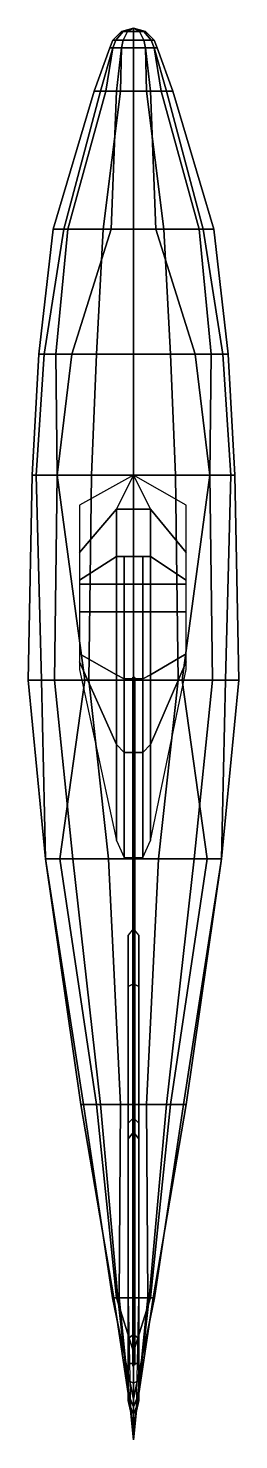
# Model space of a CAD drawing. Extents: x -0.8 to 0.8, y -6.4 to 4.4.
import ezdxf

# ---------------------------------------------------------------- set-up
doc = ezdxf.new("R2010")
doc.units = 0
doc.layers.get('0').update_dxf_attribs({"linetype": 'CONTINUOUS'})

msp = doc.modelspace()

# ---------------------------------------------------------------- linework, layer by layer
for points in [[(-0.09, 4.336, 1.76), (-0.156, 4.27, 1.76), (-0.135, 4.27, 1.838), (-0.078, 4.336, 1.805)], [(-0.078, 4.336, 1.715), (-0.135, 4.27, 1.682), (-0.156, 4.27, 1.76), (-0.09, 4.336, 1.76)], [(-0.078, 4.336, 1.805), (-0.135, 4.27, 1.838), (-0.078, 4.27, 1.895), (-0.045, 4.336, 1.838)], [(-0.045, 4.336, 1.682), (-0.078, 4.27, 1.625), (-0.135, 4.27, 1.682), (-0.078, 4.336, 1.715)], [(0, 4.36, 1.76), (-0.09, 4.336, 1.76), (-0.078, 4.336, 1.805), (0, 4.36, 1.76)], [(0, 4.36, 1.76), (-0.078, 4.336, 1.715), (-0.09, 4.336, 1.76), (0, 4.36, 1.76)], [(0, 4.36, 1.76), (-0.078, 4.336, 1.805), (-0.045, 4.336, 1.838), (0, 4.36, 1.76)], [(0, 4.36, 1.76), (-0.045, 4.336, 1.682), (-0.078, 4.336, 1.715), (0, 4.36, 1.76)], [(-0.045, 4.336, 1.838), (-0.078, 4.27, 1.895), (0, 4.27, 1.916), (0, 4.336, 1.85)], [(0, 4.336, 1.67), (0, 4.27, 1.604), (-0.078, 4.27, 1.625), (-0.045, 4.336, 1.682)], [(0, 4.36, 1.76), (-0.045, 4.336, 1.838), (0, 4.336, 1.85), (0, 4.36, 1.76)], [(0, 4.36, 1.76), (0, 4.336, 1.67), (-0.045, 4.336, 1.682), (0, 4.36, 1.76)], [(0, 4.36, 1.76), (0, 4.336, 1.85), (0.045, 4.336, 1.838), (0, 4.36, 1.76)], [(0, 4.36, 1.76), (0.045, 4.336, 1.838), (0.078, 4.336, 1.805), (0, 4.36, 1.76)], [(0, 4.36, 1.76), (0.078, 4.336, 1.805), (0.09, 4.336, 1.76), (0, 4.36, 1.76)], [(0, 4.36, 1.76), (0.09, 4.336, 1.76), (0.078, 4.336, 1.715), (0, 4.36, 1.76)], [(0, 4.36, 1.76), (0.078, 4.336, 1.715), (0.045, 4.336, 1.682), (0, 4.36, 1.76)], [(0, 4.36, 1.76), (0.045, 4.336, 1.682), (0, 4.336, 1.67), (0, 4.36, 1.76)], [(0, 4.336, 1.85), (0, 4.27, 1.916), (0.078, 4.27, 1.895), (0.045, 4.336, 1.838)], [(0.045, 4.336, 1.682), (0.078, 4.27, 1.625), (0, 4.27, 1.604), (0, 4.336, 1.67)], [(0.045, 4.336, 1.838), (0.078, 4.27, 1.895), (0.135, 4.27, 1.838), (0.078, 4.336, 1.805)], [(0.078, 4.336, 1.715), (0.135, 4.27, 1.682), (0.078, 4.27, 1.625), (0.045, 4.336, 1.682)], [(0.078, 4.336, 1.805), (0.135, 4.27, 1.838), (0.156, 4.27, 1.76), (0.09, 4.336, 1.76)], [(0.09, 4.336, 1.76), (0.156, 4.27, 1.76), (0.135, 4.27, 1.682), (0.078, 4.336, 1.715)], [(-0.156, 4.21, 1.85), (-0.18, 4.21, 1.76), (-0.3, 3.88, 1.79), (-0.21, 3.88, 1.98)], [(-0.18, 4.21, 1.76), (-0.156, 4.21, 1.67), (-0.25, 3.88, 1.6), (-0.3, 3.88, 1.79)], [(-0.156, 4.21, 1.67), (-0.09, 4.21, 1.604), (-0.13, 3.88, 1.5), (-0.25, 3.88, 1.6)], [(-0.09, 4.21, 1.916), (-0.156, 4.21, 1.85), (-0.21, 3.88, 1.98), (-0.1, 3.88, 2.06)], [(-0.156, 4.27, 1.76), (-0.18, 4.21, 1.76), (-0.156, 4.21, 1.85), (-0.135, 4.27, 1.838)], [(-0.135, 4.27, 1.682), (-0.156, 4.21, 1.67), (-0.18, 4.21, 1.76), (-0.156, 4.27, 1.76)], [(-0.135, 4.27, 1.838), (-0.156, 4.21, 1.85), (-0.09, 4.21, 1.916), (-0.078, 4.27, 1.895)], [(-0.078, 4.27, 1.625), (-0.09, 4.21, 1.604), (-0.156, 4.21, 1.67), (-0.135, 4.27, 1.682)], [(-0.13, 3.88, 1.5), (-0.09, 4.21, 1.604), (0, 4.21, 1.58), (0, 3.88, 1.47)], [(0, 3.88, 2.07), (0, 4.21, 1.94), (-0.09, 4.21, 1.916), (-0.1, 3.88, 2.06)], [(-0.078, 4.27, 1.895), (-0.09, 4.21, 1.916), (0, 4.21, 1.94), (0, 4.27, 1.916)], [(0, 4.27, 1.604), (0, 4.21, 1.58), (-0.09, 4.21, 1.604), (-0.078, 4.27, 1.625)], [(0, 4.27, 1.916), (0, 4.21, 1.94), (0.09, 4.21, 1.916), (0.078, 4.27, 1.895)], [(0.078, 4.27, 1.625), (0.09, 4.21, 1.604), (0, 4.21, 1.58), (0, 4.27, 1.604)], [(0, 4.21, 1.94), (0, 3.88, 2.07), (0.1, 3.88, 2.06), (0.09, 4.21, 1.916)], [(0.09, 4.21, 1.604), (0.13, 3.88, 1.5), (0, 3.88, 1.47), (0, 4.21, 1.58)], [(0.078, 4.27, 1.895), (0.09, 4.21, 1.916), (0.156, 4.21, 1.85), (0.135, 4.27, 1.838)], [(0.135, 4.27, 1.682), (0.156, 4.21, 1.67), (0.09, 4.21, 1.604), (0.078, 4.27, 1.625)], [(0.1, 3.88, 2.06), (0.21, 3.88, 1.98), (0.156, 4.21, 1.85), (0.09, 4.21, 1.916)], [(0.25, 3.88, 1.6), (0.13, 3.88, 1.5), (0.09, 4.21, 1.604), (0.156, 4.21, 1.67)], [(0.135, 4.27, 1.838), (0.156, 4.21, 1.85), (0.18, 4.21, 1.76), (0.156, 4.27, 1.76)], [(0.156, 4.27, 1.76), (0.18, 4.21, 1.76), (0.156, 4.21, 1.67), (0.135, 4.27, 1.682)], [(0.21, 3.88, 1.98), (0.3, 3.88, 1.79), (0.18, 4.21, 1.76), (0.156, 4.21, 1.85)], [(0.3, 3.88, 1.79), (0.25, 3.88, 1.6), (0.156, 4.21, 1.67), (0.18, 4.21, 1.76)], [(-0.21, 3.88, 1.98), (-0.3, 3.88, 1.79), (-0.61, 2.83, 1.69), (-0.5, 2.83, 1.99)], [(-0.3, 3.88, 1.79), (-0.25, 3.88, 1.6), (-0.53, 2.83, 1.47), (-0.61, 2.83, 1.69)], [(-0.25, 3.88, 1.6), (-0.13, 3.88, 1.5), (-0.17, 2.83, 1.33), (-0.53, 2.83, 1.47)], [(-0.1, 3.88, 2.06), (-0.21, 3.88, 1.98), (-0.5, 2.83, 1.99), (-0.23, 2.83, 2.26)], [(0, 2.83, 2.33), (0, 3.88, 2.07), (-0.1, 3.88, 2.06), (-0.23, 2.83, 2.26)], [(-0.17, 2.83, 1.33), (-0.13, 3.88, 1.5), (0, 3.88, 1.47), (0, 2.83, 1.31)], [(0.13, 3.88, 1.5), (0.17, 2.83, 1.33), (0, 2.83, 1.31), (0, 3.88, 1.47)], [(0, 3.88, 2.07), (0, 2.83, 2.33), (0.23, 2.83, 2.26), (0.1, 3.88, 2.06)], [(0.23, 2.83, 2.26), (0.5, 2.83, 1.99), (0.21, 3.88, 1.98), (0.1, 3.88, 2.06)], [(0.53, 2.83, 1.47), (0.17, 2.83, 1.33), (0.13, 3.88, 1.5), (0.25, 3.88, 1.6)], [(0.5, 2.83, 1.99), (0.61, 2.83, 1.69), (0.3, 3.88, 1.79), (0.21, 3.88, 1.98)], [(0.61, 2.83, 1.69), (0.53, 2.83, 1.47), (0.25, 3.88, 1.6), (0.3, 3.88, 1.79)], [(-0.5, 2.83, 1.99), (-0.61, 2.83, 1.69), (-0.72, 1.88, 1.65), (-0.59, 1.88, 2.05)], [(-0.61, 2.83, 1.69), (-0.53, 2.83, 1.47), (-0.68, 1.88, 1.48), (-0.72, 1.88, 1.65)], [(-0.53, 2.83, 1.47), (-0.17, 2.83, 1.33), (-0.47, 1.88, 1.38), (-0.68, 1.88, 1.48)], [(-0.23, 2.83, 2.26), (-0.5, 2.83, 1.99), (-0.59, 1.88, 2.05), (-0.28, 1.88, 2.37)], [(-0.47, 1.88, 1.38), (-0.17, 2.83, 1.33), (0, 2.83, 1.31), (0, 1.88, 1.3)], [(0, 1.88, 2.45), (0, 2.83, 2.33), (-0.23, 2.83, 2.26), (-0.28, 1.88, 2.37)], [(0.17, 2.83, 1.33), (0.47, 1.88, 1.38), (0, 1.88, 1.3), (0, 2.83, 1.31)], [(0, 2.83, 2.33), (0, 1.88, 2.45), (0.28, 1.88, 2.37), (0.23, 2.83, 2.26)], [(0.68, 1.88, 1.48), (0.47, 1.88, 1.38), (0.17, 2.83, 1.33), (0.53, 2.83, 1.47)], [(0.28, 1.88, 2.37), (0.59, 1.88, 2.05), (0.5, 2.83, 1.99), (0.23, 2.83, 2.26)], [(0.59, 1.88, 2.05), (0.72, 1.88, 1.65), (0.61, 2.83, 1.69), (0.5, 2.83, 1.99)], [(0.72, 1.88, 1.65), (0.68, 1.88, 1.48), (0.53, 2.83, 1.47), (0.61, 2.83, 1.69)], [(-0.59, 1.88, 2.05), (-0.72, 1.88, 1.65), (-0.77, 0.96, 1.69), (-0.58, 0.96, 2.16)], [(-0.72, 1.88, 1.65), (-0.68, 1.88, 1.48), (-0.74, 0.96, 1.49), (-0.77, 0.96, 1.69)], [(-0.68, 1.88, 1.48), (-0.47, 1.88, 1.38), (-0.58, 0.96, 1.34), (-0.74, 0.96, 1.49)], [(-0.28, 1.88, 2.37), (-0.59, 1.88, 2.05), (-0.58, 0.96, 2.16), (-0.32, 0.96, 2.43)], [(-0.58, 0.96, 1.34), (-0.47, 1.88, 1.38), (0, 1.88, 1.3), (0, 0.96, 1.28)], [(0, 0.96, 2.52), (0, 1.88, 2.45), (-0.28, 1.88, 2.37), (-0.32, 0.96, 2.43)], [(0.47, 1.88, 1.38), (0.58, 0.96, 1.34), (0, 0.96, 1.28), (0, 1.88, 1.3)], [(0, 1.88, 2.45), (0, 0.96, 2.52), (0.32, 0.96, 2.43), (0.28, 1.88, 2.37)], [(0.32, 0.96, 2.43), (0.58, 0.96, 2.16), (0.59, 1.88, 2.05), (0.28, 1.88, 2.37)], [(0.74, 0.96, 1.49), (0.58, 0.96, 1.34), (0.47, 1.88, 1.38), (0.68, 1.88, 1.48)], [(0.58, 0.96, 2.16), (0.77, 0.96, 1.69), (0.72, 1.88, 1.65), (0.59, 1.88, 2.05)], [(0.77, 0.96, 1.69), (0.74, 0.96, 1.49), (0.68, 1.88, 1.48), (0.72, 1.88, 1.65)], [(-0.58, 0.96, 2.16), (-0.77, 0.96, 1.69), (-0.8, -0.6, 1.48), (-0.6, -0.6, 2.01)], [(-0.77, 0.96, 1.69), (-0.74, 0.96, 1.49), (-0.7, -0.6, 1.29), (-0.8, -0.6, 1.48)], [(-0.74, 0.96, 1.49), (-0.58, 0.96, 1.34), (-0.37, -0.6, 1.2), (-0.7, -0.6, 1.29)], [(-0.32, 0.96, 2.43), (-0.58, 0.96, 2.16), (-0.6, -0.6, 2.01), (-0.34, -0.6, 2.3)], [(-0.37, -0.6, 1.2), (-0.58, 0.96, 1.34), (0, 0.96, 1.28), (0, -0.6, 1.18)], [(0, 0.96, 2.52), (-0.41, 0.73, 2.29), (-0.41, 0.37, 2.29), (-0.13, 0.7, 2.51)], [(0, -0.6, 2.36), (0, 0.96, 2.52), (-0.32, 0.96, 2.43), (-0.34, -0.6, 2.3)], [(-0.13, 0.7, 2.51), (0.13, 0.7, 2.51), (0, 0.96, 2.52)], [(0.58, 0.96, 1.34), (0.37, -0.6, 1.2), (0, -0.6, 1.18), (0, 0.96, 1.28)], [(0, 0.96, 2.52), (0, -0.6, 2.36), (0.34, -0.6, 2.3), (0.32, 0.96, 2.43)], [(0.13, 0.7, 2.51), (0.4, 0.37, 2.29), (0.4, 0.73, 2.29), (0, 0.96, 2.52)], [(0.34, -0.6, 2.3), (0.6, -0.6, 2.01), (0.58, 0.96, 2.16), (0.32, 0.96, 2.43)], [(0.7, -0.6, 1.29), (0.37, -0.6, 1.2), (0.58, 0.96, 1.34), (0.74, 0.96, 1.49)], [(0.6, -0.6, 2.01), (0.8, -0.6, 1.48), (0.77, 0.96, 1.69), (0.58, 0.96, 2.16)], [(0.8, -0.6, 1.48), (0.7, -0.6, 1.29), (0.74, 0.96, 1.49), (0.77, 0.96, 1.69)], [(-0.13, 0.7, 2.51), (-0.41, 0.37, 2.29), (-0.41, 0.16, 2.26), (-0.13, 0.34, 2.77)], [(-0.13, 0.34, 2.77), (0.13, 0.34, 2.77), (0.13, 0.7, 2.51), (-0.13, 0.7, 2.51)], [(0.13, 0.34, 2.77), (0.4, 0.16, 2.26), (0.4, 0.37, 2.29), (0.13, 0.7, 2.51)], [(-0.13, 0.34, 2.77), (-0.41, 0.16, 2.26), (-0.41, 0.13, 2.26), (-0.13, 0.13, 2.8)], [(-0.07, 0.34, 2.77), (-0.13, 0.34, 2.77), (-0.13, 0.13, 2.8), (-0.07, 0.13, 2.87)], [(0.07, 0.34, 2.77), (0.13, 0.34, 2.77), (-0.13, 0.34, 2.77), (-0.07, 0.34, 2.77)], [(-0.07, 0.13, 2.87), (0.07, 0.13, 2.87), (0.07, 0.34, 2.77), (-0.07, 0.34, 2.77)], [(0.07, 0.13, 2.87), (0.13, 0.13, 2.8), (0.13, 0.34, 2.77), (0.07, 0.34, 2.77)], [(0.13, 0.13, 2.8), (0.4, 0.13, 2.26), (0.4, 0.16, 2.26), (0.13, 0.34, 2.77)], [(-0.13, 0.13, 2.8), (-0.41, 0.13, 2.26), (-0.41, -0.08, 2.26), (-0.13, -0.08, 2.8)], [(-0.07, 0.13, 2.87), (-0.13, 0.13, 2.8), (-0.13, -0.08, 2.8), (-0.07, -0.08, 2.87)], [(-0.07, -0.08, 2.87), (0.07, -0.08, 2.87), (0.07, 0.13, 2.87), (-0.07, 0.13, 2.87)], [(0.07, -0.08, 2.87), (0.13, -0.08, 2.8), (0.13, 0.13, 2.8), (0.07, 0.13, 2.87)], [(0.13, -0.08, 2.8), (0.4, -0.08, 2.26), (0.4, 0.13, 2.26), (0.13, 0.13, 2.8)], [(-0.13, -0.08, 2.8), (-0.41, -0.08, 2.26), (-0.41, -0.4, 2.22), (-0.13, -0.56, 2.73)], [(-0.07, -0.08, 2.87), (-0.13, -0.08, 2.8), (-0.13, -0.56, 2.73), (-0.07, -0.59, 2.81)], [(-0.07, -0.59, 2.81), (0.07, -0.59, 2.81), (0.07, -0.08, 2.87), (-0.07, -0.08, 2.87)], [(0.07, -0.59, 2.81), (0.13, -0.56, 2.73), (0.13, -0.08, 2.8), (0.07, -0.08, 2.87)], [(0.13, -0.56, 2.73), (0.4, -0.4, 2.22), (0.4, -0.08, 2.26), (0.13, -0.08, 2.8)], [(-0.13, -0.56, 2.73), (-0.41, -0.4, 2.22), (-0.41, -0.46, 2.23), (-0.13, -1.09, 2.62)], [(0.13, -1.09, 2.62), (0.4, -0.46, 2.23), (0.4, -0.4, 2.22), (0.13, -0.56, 2.73)], [(-0.13, -1.09, 2.62), (-0.41, -0.46, 2.23), (-0.41, -0.52, 2.23), (-0.13, -1.82, 2.36)], [(0.13, -1.82, 2.36), (0.4, -0.52, 2.23), (0.4, -0.46, 2.23), (0.13, -1.09, 2.62)], [(-0.8, -0.6, 1.48), (-0.7, -0.6, 1.29), (-0.67, -1.96, 1.5), (-0.67, -1.96, 1.65)], [(-0.6, -0.6, 2.01), (-0.8, -0.6, 1.48), (-0.67, -1.96, 1.65), (-0.46, -1.96, 2.14)], [(-0.7, -0.6, 1.29), (-0.37, -0.6, 1.2), (-0.56, -1.96, 1.34), (-0.67, -1.96, 1.5)], [(-0.34, -0.6, 2.3), (-0.6, -0.6, 2.01), (-0.46, -1.96, 2.14), (-0.19, -1.96, 2.4)], [(-0.56, -1.96, 1.34), (-0.37, -0.6, 1.2), (0, -0.6, 1.18), (0, -1.96, 1.22)], [(0, -1.96, 2.45), (0, -0.6, 2.36), (-0.34, -0.6, 2.3), (-0.19, -1.96, 2.4)], [(-0.07, -0.59, 2.81), (-0.13, -0.56, 2.73), (-0.13, -1.09, 2.62), (-0.07, -1.15, 2.69)], [(-0.07, -1.15, 2.69), (0.07, -1.15, 2.69), (0.07, -0.59, 2.81), (-0.07, -0.59, 2.81)], [(0.01, -0.58, 2.79), (-0.005, -0.578, 2.798), (-0.005, -5.8, 3.855), (0.01, -5.81, 3.847)], [(-0.005, -0.578, 2.798), (-0.005, -0.582, 2.782), (-0.005, -5.82, 3.838), (-0.005, -5.8, 3.855)], [(-0.005, -0.582, 2.782), (0.01, -0.58, 2.79), (0.01, -5.81, 3.847), (-0.005, -5.82, 3.838)], [(0.37, -0.6, 1.2), (0.56, -1.96, 1.34), (0, -1.96, 1.22), (0, -0.6, 1.18)], [(0, -0.6, 2.36), (0, -1.96, 2.45), (0.19, -1.96, 2.4), (0.34, -0.6, 2.3)], [(0.07, -1.15, 2.69), (0.13, -1.09, 2.62), (0.13, -0.56, 2.73), (0.07, -0.59, 2.81)], [(0.19, -1.96, 2.4), (0.46, -1.96, 2.14), (0.6, -0.6, 2.01), (0.34, -0.6, 2.3)], [(0.67, -1.96, 1.5), (0.56, -1.96, 1.34), (0.37, -0.6, 1.2), (0.7, -0.6, 1.29)], [(0.46, -1.96, 2.14), (0.67, -1.96, 1.65), (0.8, -0.6, 1.48), (0.6, -0.6, 2.01)], [(0.67, -1.96, 1.65), (0.67, -1.96, 1.5), (0.7, -0.6, 1.29), (0.8, -0.6, 1.48)], [(-0.07, -1.15, 2.69), (-0.13, -1.09, 2.62), (-0.13, -1.82, 2.36), (-0.07, -1.95, 2.42)], [(-0.07, -1.95, 2.42), (0.07, -1.95, 2.42), (0.07, -1.15, 2.69), (-0.07, -1.15, 2.69)], [(0.07, -1.95, 2.42), (0.13, -1.82, 2.36), (0.13, -1.09, 2.62), (0.07, -1.15, 2.69)], [(-0.67, -1.96, 1.5), (-0.56, -1.96, 1.34), (-0.28, -3.83, 1.49), (-0.38, -3.83, 1.55)], [(-0.67, -1.96, 1.65), (-0.67, -1.96, 1.5), (-0.38, -3.83, 1.55), (-0.4, -3.83, 1.62)], [(-0.46, -1.96, 2.14), (-0.67, -1.96, 1.65), (-0.4, -3.83, 1.62), (-0.25, -3.83, 2.02)], [(-0.28, -3.83, 1.49), (-0.56, -1.96, 1.34), (0, -1.96, 1.22), (0, -3.83, 1.46)], [(-0.19, -1.96, 2.4), (-0.46, -1.96, 2.14), (-0.25, -3.83, 2.02), (-0.1, -3.83, 2.19)], [(0, -3.83, 2.23), (0, -1.96, 2.45), (-0.19, -1.96, 2.4), (-0.1, -3.83, 2.19)], [(0.56, -1.96, 1.34), (0.28, -3.83, 1.49), (0, -3.83, 1.46), (0, -1.96, 1.22)], [(0, -1.96, 2.45), (0, -3.83, 2.23), (0.1, -3.83, 2.19), (0.19, -1.96, 2.4)], [(0.1, -3.83, 2.19), (0.25, -3.83, 2.02), (0.46, -1.96, 2.14), (0.19, -1.96, 2.4)], [(0.25, -3.83, 2.02), (0.4, -3.83, 1.62), (0.67, -1.96, 1.65), (0.46, -1.96, 2.14)], [(0.38, -3.83, 1.55), (0.28, -3.83, 1.49), (0.56, -1.96, 1.34), (0.67, -1.96, 1.5)], [(0.4, -3.83, 1.62), (0.38, -3.83, 1.55), (0.67, -1.96, 1.5), (0.67, -1.96, 1.65)], [(0, -2.91, 2.37), (0, -2.49, 2.38), (-0.04, -2.54, 2.38), (-0.04, -2.93, 2.37)], [(-0.04, -2.54, 2.38), (-0.04, -3.93, 2.18), (-0.04, -3.97, 2.27), (-0.04, -2.93, 2.37)], [(0.04, -2.93, 2.37), (0.04, -2.54, 2.38), (0, -2.49, 2.38), (0, -2.91, 2.37)], [(0.04, -3.97, 2.27), (0.04, -3.93, 2.18), (0.04, -2.54, 2.38), (0.04, -2.93, 2.37)], [(-0.04, -2.93, 2.37), (-0.04, -3.97, 2.27), (0, -3.93, 2.27), (0, -2.91, 2.37)], [(0, -2.91, 2.37), (0, -3.93, 2.27), (0.04, -3.97, 2.27), (0.04, -2.93, 2.37)], [(0.01, -3.6, 2.29), (-0.005, -3.591, 2.29), (-0.005, -3.591, 3.4), (0.01, -3.6, 3.4)], [(-0.005, -3.591, 2.29), (-0.005, -3.609, 2.29), (-0.005, -3.609, 3.4), (-0.005, -3.591, 3.4)], [(-0.005, -3.609, 2.29), (0.01, -3.6, 2.29), (0.01, -3.6, 3.4), (-0.005, -3.609, 3.4)], [(-0.25, -3.83, 2.02), (-0.4, -3.83, 1.62), (-0.15, -5.3, 1.76), (-0.12, -5.3, 1.82)], [(-0.4, -3.83, 1.62), (-0.38, -3.83, 1.55), (-0.16, -5.3, 1.68), (-0.15, -5.3, 1.76)], [(-0.38, -3.83, 1.55), (-0.28, -3.83, 1.49), (-0.13, -5.3, 1.61), (-0.16, -5.3, 1.68)], [(-0.13, -5.3, 1.61), (-0.28, -3.83, 1.49), (0, -3.83, 1.46), (0, -5.3, 1.59)], [(-0.1, -3.83, 2.19), (-0.25, -3.83, 2.02), (-0.12, -5.3, 1.82), (-0.11, -5.3, 1.92)], [(0, -5.3, 1.99), (0, -3.83, 2.23), (-0.1, -3.83, 2.19), (-0.11, -5.3, 1.92)], [(0.28, -3.83, 1.49), (0.13, -5.3, 1.61), (0, -5.3, 1.59), (0, -3.83, 1.46)], [(0, -3.83, 2.23), (0, -5.3, 1.99), (0.11, -5.3, 1.92), (0.1, -3.83, 2.19)], [(0.11, -5.3, 1.92), (0.12, -5.3, 1.82), (0.25, -3.83, 2.02), (0.1, -3.83, 2.19)], [(0.12, -5.3, 1.82), (0.15, -5.3, 1.76), (0.4, -3.83, 1.62), (0.25, -3.83, 2.02)], [(0.16, -5.3, 1.68), (0.13, -5.3, 1.61), (0.28, -3.83, 1.49), (0.38, -3.83, 1.55)], [(0.15, -5.3, 1.76), (0.16, -5.3, 1.68), (0.38, -3.83, 1.55), (0.4, -3.83, 1.62)], [(-0.04, -3.93, 2.18), (-0.04, -5.3, 1.99), (-0.04, -5.3, 2.27), (-0.04, -3.97, 2.27)], [(0, -4.04, 2.31), (0, -3.93, 2.27), (-0.04, -3.97, 2.27), (-0.04, -4.09, 2.31)], [(-0.04, -3.97, 2.27), (-0.04, -5.3, 2.27), (-0.04, -6.08, 3.59), (-0.04, -4.09, 2.31)], [(0.04, -4.09, 2.31), (0.04, -3.97, 2.27), (0, -3.93, 2.27), (0, -4.04, 2.31)], [(0.04, -5.3, 2.27), (0.04, -5.3, 1.99), (0.04, -3.93, 2.18), (0.04, -3.97, 2.27)], [(0.04, -6.08, 3.59), (0.04, -5.3, 2.27), (0.04, -3.97, 2.27), (0.04, -4.09, 2.31)], [(0, -5.58, 3.75), (0, -4.04, 2.31), (-0.04, -4.09, 2.31), (-0.04, -5.61, 3.75)], [(0.04, -5.61, 3.75), (0.04, -4.09, 2.31), (0, -4.04, 2.31), (0, -5.58, 3.75)], [(-0.04, -4.09, 2.31), (-0.04, -6.08, 3.59), (-0.04, -6.03, 3.74), (-0.04, -5.61, 3.75)], [(0.04, -6.03, 3.74), (0.04, -6.08, 3.59), (0.04, -4.09, 2.31), (0.04, -5.61, 3.75)], [(-0.16, -5.3, 1.68), (-0.13, -5.3, 1.61), (0, -5.71, 1.61), (0, -6.07, 1.68)], [(-0.15, -5.3, 1.76), (-0.16, -5.3, 1.68), (0, -6.07, 1.68), (0, -6.3, 1.76)], [(-0.12, -5.3, 1.82), (-0.15, -5.3, 1.76), (0, -6.3, 1.76), (0, -6.35, 1.82)], [(0, -5.71, 1.61), (-0.13, -5.3, 1.61), (0, -5.3, 1.59), (0, -5.45, 1.59)], [(-0.11, -5.3, 1.92), (-0.12, -5.3, 1.82), (0, -6.35, 1.82), (0, -6.38, 1.92)], [(0, -6.38, 1.99), (0, -5.3, 1.99), (-0.11, -5.3, 1.92), (0, -6.38, 1.92)], [(-0.04, -5.3, 1.99), (-0.022, -6.16, 1.92), (-0.04, -6.08, 3.59), (-0.04, -5.3, 2.27)], [(0.13, -5.3, 1.61), (0, -5.71, 1.61), (0, -5.45, 1.59), (0, -5.3, 1.59)], [(0, -6.38, 1.92), (0, -6.35, 1.82), (0.12, -5.3, 1.82), (0.11, -5.3, 1.92)], [(0, -5.3, 1.99), (0, -6.38, 1.99), (0, -6.38, 1.92), (0.11, -5.3, 1.92)], [(0, -6.35, 1.82), (0, -6.3, 1.76), (0.15, -5.3, 1.76), (0.12, -5.3, 1.82)], [(0, -6.3, 1.76), (0, -6.07, 1.68), (0.16, -5.3, 1.68), (0.15, -5.3, 1.76)], [(0, -6.07, 1.68), (0, -5.71, 1.61), (0.13, -5.3, 1.61), (0.16, -5.3, 1.68)], [(0.04, -6.08, 3.59), (0.022, -6.16, 1.92), (0.04, -5.3, 1.99), (0.04, -5.3, 2.27)], [(0, -5.8, 3.86), (0, -5.58, 3.75), (-0.04, -5.61, 3.75), (-0.04, -5.8, 3.84)], [(0.04, -5.8, 3.84), (0.04, -5.61, 3.75), (0, -5.58, 3.75), (0, -5.8, 3.86)], [(-0.04, -5.61, 3.75), (-0.04, -6.03, 3.74), (-0.04, -5.93, 3.84), (-0.04, -5.8, 3.84)], [(0.04, -5.93, 3.84), (0.04, -6.03, 3.74), (0.04, -5.61, 3.75), (0.04, -5.8, 3.84)], [(-0.04, -5.8, 3.84), (-0.04, -5.93, 3.84), (0, -5.95, 3.86), (0, -5.8, 3.86)], [(0, -5.8, 3.86), (0, -5.95, 3.86), (0.04, -5.93, 3.84), (0.04, -5.8, 3.84)], [(-0.04, -5.93, 3.84), (-0.04, -6.03, 3.74), (0, -6.13, 3.74), (0, -5.95, 3.86)], [(0, -5.95, 3.86), (0, -6.13, 3.74), (0.04, -6.03, 3.74), (0.04, -5.93, 3.84)], [(-0.04, -6.03, 3.74), (-0.04, -6.08, 3.59), (0, -6.19, 3.59), (0, -6.13, 3.74)], [(-0.04, -6.08, 3.59), (-0.022, -6.16, 1.92), (0, -6.38, 1.99), (0, -6.19, 3.59)], [(0, -6.13, 3.74), (0, -6.19, 3.59), (0.04, -6.08, 3.59), (0.04, -6.03, 3.74)], [(0, -6.19, 3.59), (0, -6.38, 1.99), (0.022, -6.16, 1.92), (0.04, -6.08, 3.59)]]:
    msp.add_3dface(points)

doc.saveas('drawing.dxf')
